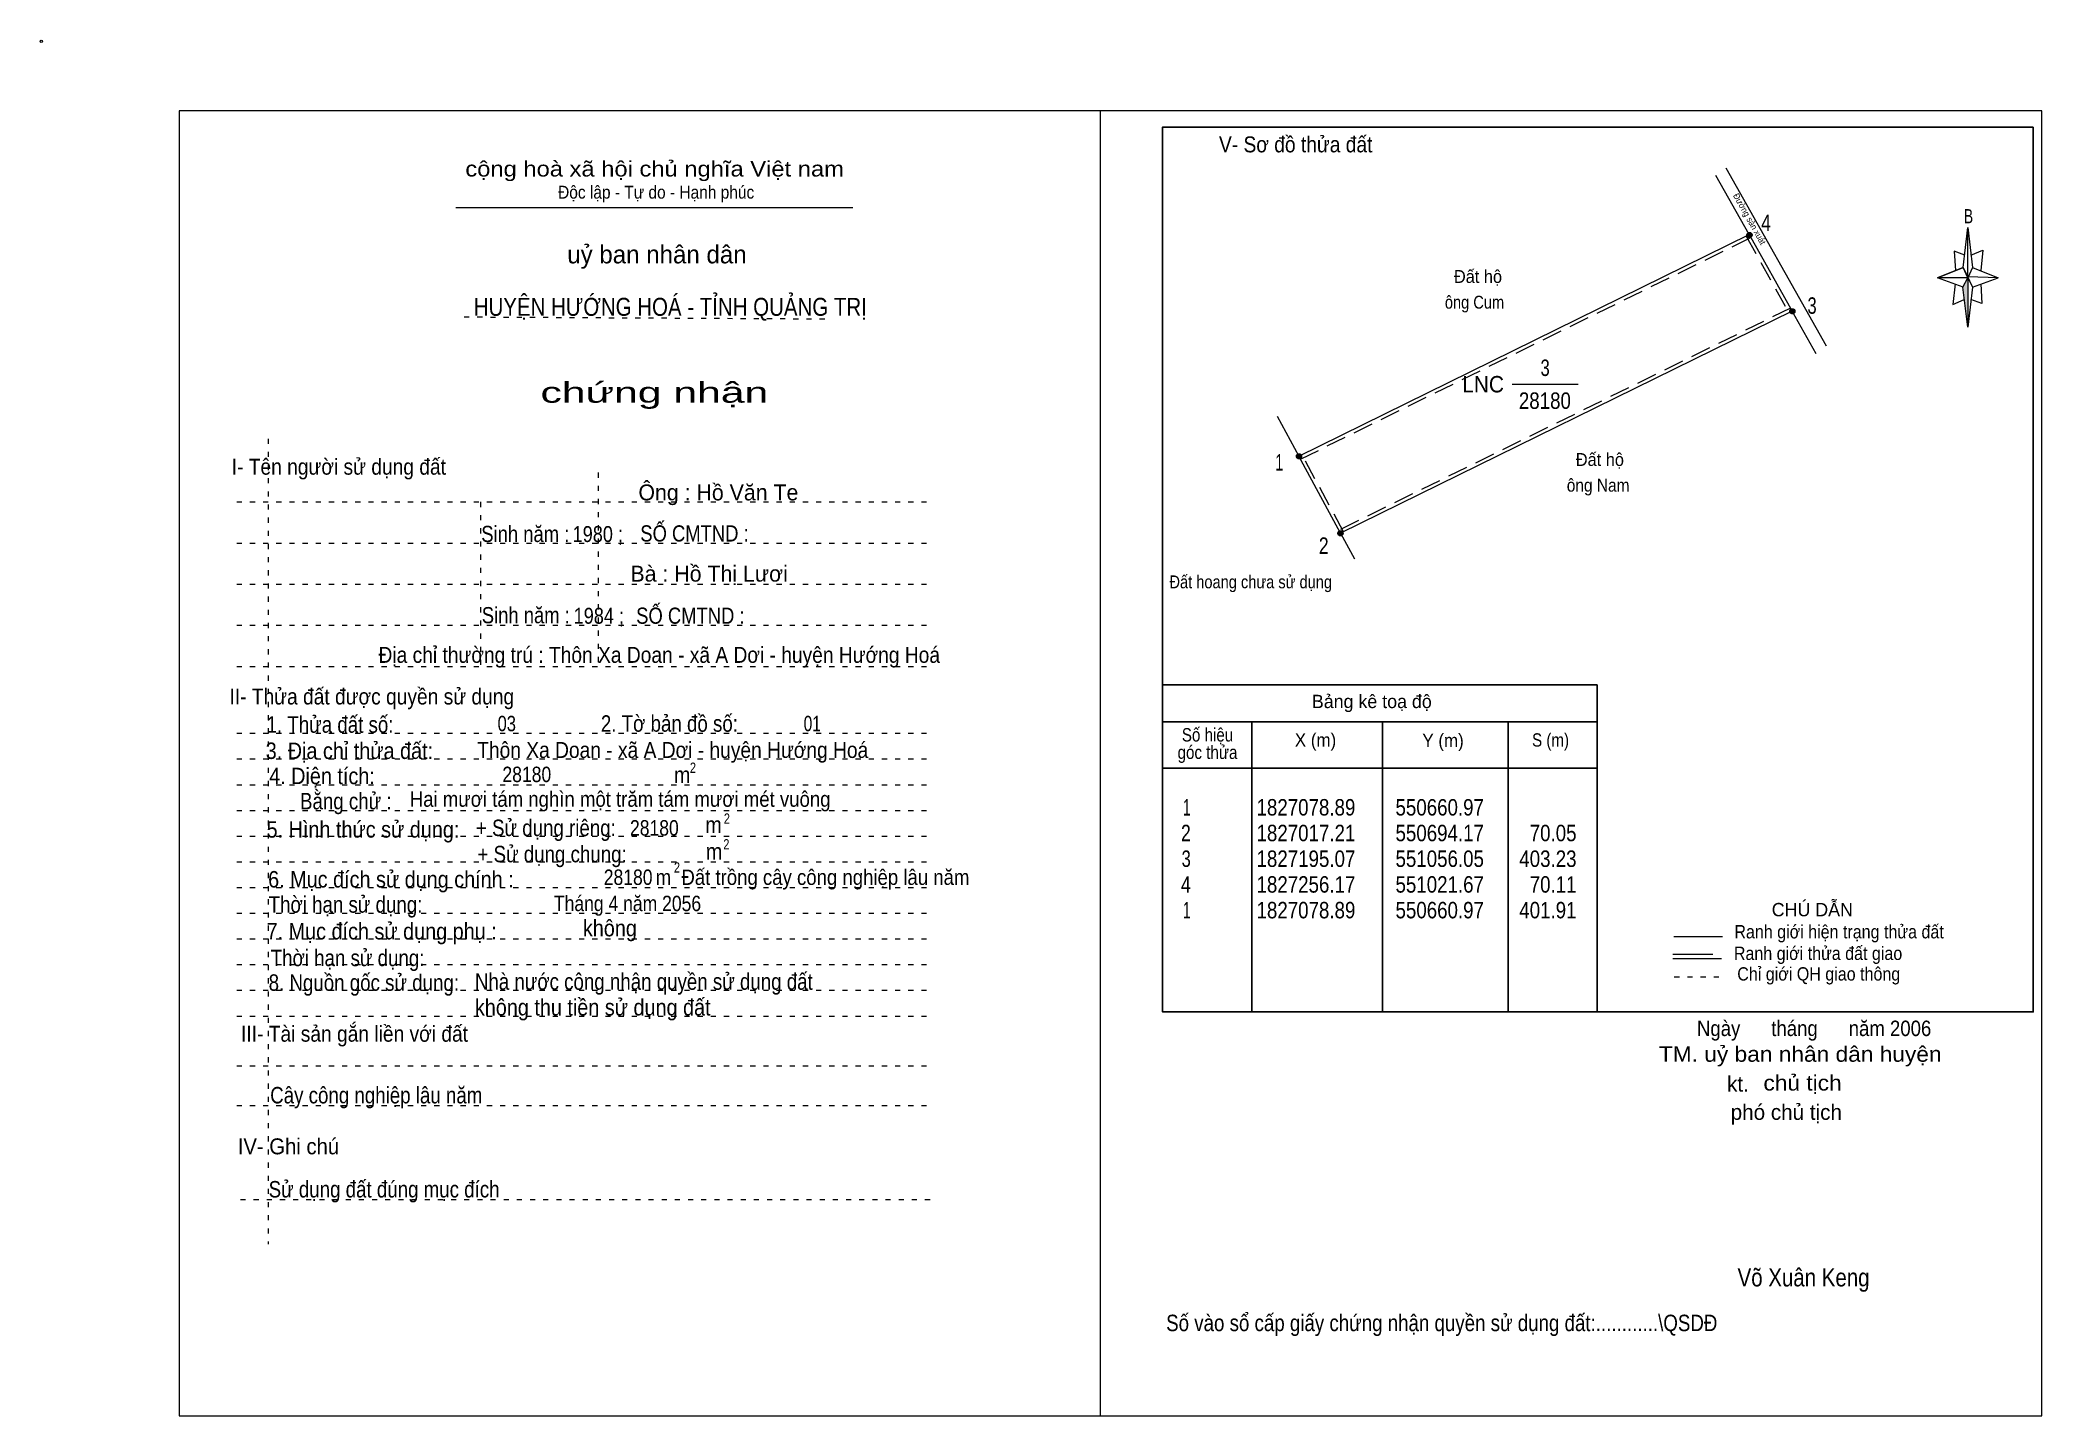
# Model space of a CAD drawing. Header units: centimetres. Extents: x -1.6 to 37.4, y -1.3 to 25.5.
import ezdxf
from ezdxf.enums import TextEntityAlignment as Align

# ---------------------------------------------------------------- set-up
doc = ezdxf.new("R2010")
doc.units = ezdxf.units.CM
doc.header["$LTSCALE"] = 0.13
for name, pattern in [('DOTTED', [1.5, 0.3, -1.2]), ('LONG_DASHED', [7.5, 6, -1.5]), ('MEDIUM_DASHED', [4.5, 3, -1.5])]:
    doc.linetypes.add(name, pattern=pattern)
for name, color, linetype, lineweight in [('1', 7, 'DOTTED', 13), ('10', 7, 'Continuous', 13), ('2', 7, 'Continuous', 25), ('3', 7, 'Continuous', 13), ('30', 7, 'Continuous', 13), ('32', 7, 'LONG_DASHED', 13), ('33', 7, 'Continuous', 13), ('35', 7, 'Continuous', 13)]:
    doc.layers.add(name, color=color, linetype=linetype, lineweight=lineweight)

msp = doc.modelspace()

# ---------------------------------------------------------------- hatches: boundary and pattern name
at = {"layer": '30'}
msp.add_hatch(color=256, dxfattribs=at).paths.add_polyline_path([(35.91, 20.87), (35.91, 19.91), (35.81, 20.69)])
at = {"layer": '32'}
for points in [[(31.7134, 21.7025, 1), (31.6134, 21.7025, 1)], [(32.5483, 20.2187, 1), (32.4483, 20.2187, 1)], [(22.9541, 17.3974, 1), (22.8541, 17.3974, 1)], [(23.7604, 15.8995, 1), (23.6604, 15.8995, 1)]]:
    msp.add_hatch(color=256, dxfattribs=at).paths.add_polyline_path(points)

# ---------------------------------------------------------------- linework, layer by layer
at = {"layer": '1', "linetype": 'Continuous'}
msp.add_line((6.51, 22.24), (14.23, 22.24), dxfattribs=at)
at = {"layer": '1'}
for p, q in [((6.67, 20.11), (13.82, 20.07)), ((2.86, 17.74), (2.86, 2.07)), ((9.28, 17.08), (9.28, 13.31)), ((2.25, 16.51), (15.75, 16.51)), ((6.99, 16.51), (6.99, 13.31)), ((2.25, 15.71), (15.75, 15.71)), ((2.25, 14.91), (15.75, 14.91)), ((2.25, 14.11), (15.75, 14.11)), ((2.25, 13.31), (15.75, 13.31)), ((2.25, 12.01), (15.75, 12.01)), ((2.25, 11.51), (15.75, 11.51)), ((2.25, 11.01), (15.75, 11.01)), ((2.25, 10.51), (15.75, 10.51)), ((2.25, 10.01), (15.75, 10.01)), ((2.25, 9.51), (15.75, 9.51)), ((2.25, 9.01), (15.75, 9.01)), ((2.25, 8.51), (15.75, 8.51)), ((2.25, 8.01), (15.75, 8.01)), ((2.25, 7.51), (15.75, 7.51)), ((2.25, 7.01), (15.75, 7.01)), ((2.25, 6.51), (15.75, 6.51)), ((2.25, 5.54), (15.75, 5.54)), ((2.25, 4.77), (15.75, 4.77)), ((2.32, 2.94), (15.82, 2.94))]:
    msp.add_line(p, q, dxfattribs=at)
at = {"layer": '10'}
for p, q in [((33.16, 19.54), (31.21, 23)), ((31.66, 21.71), (31.01, 22.86)), ((32.96, 19.39), (32.49, 20.22)), ((22.48, 18.18), (22.9, 17.4)), ((23.71, 15.9), (23.98, 15.4))]:
    msp.add_line(p, q, dxfattribs=at)
at = {"layer": '10', "linetype": 'MEDIUM_DASHED'}
for p, q in [((22.93, 17.34), (31.69, 21.65)), ((31.6, 21.68), (32.43, 20.19)), ((32.46, 20.28), (23.68, 15.96)), ((23.77, 15.93), (22.96, 17.43))]:
    msp.add_line(p, q, dxfattribs=at)
at = {"layer": '10'}
msp.add_lwpolyline([(23.71, 15.9), (22.9, 17.4), (31.66, 21.71), (32.49, 20.22)], close=True, dxfattribs=at)
msp.add_circle((-1.55, 25.47), 0.025, dxfattribs=at)
at = {"layer": '2'}
for p, q in [((20.25, 12.95), (28.7, 12.95)), ((28.7, 6.59), (28.7, 12.95)), ((20.25, 12.23), (28.7, 12.23)), ((21.99, 6.59), (21.99, 12.23)), ((24.53, 10.89), (24.53, 12.23)), ((26.97, 12.23), (26.97, 6.59)), ((20.25, 11.33), (28.7, 11.33))]:
    msp.add_line(p, q, dxfattribs=at)
msp.add_lwpolyline([(37.18, 23.8), (20.25, 23.8), (20.25, 6.59), (37.18, 6.59)], close=True, dxfattribs=at)
msp.add_lwpolyline([(24.53, 6.59), (24.53, 10.39), (24.53, 10.89)], dxfattribs=at)
at = {"layer": '3'}
msp.add_line((19.04, 24.12), (19.04, -1.27), dxfattribs=at)
for points in [[(19.04, 24.12), (1.13, 24.12), (1.13, -1.27), (19.04, -1.27)], [(19.04, -1.27), (37.35, -1.27), (37.35, 24.12), (19.04, 24.12)]]:
    msp.add_lwpolyline(points, dxfattribs=at)
at = {"layer": '30'}
for p, q in [((35.82, 21.07), (35.91, 21.85)), ((36, 21.07), (36.5, 20.87)), ((35.82, 20.69), (35.32, 20.87)), ((36, 20.69), (35.91, 19.91)), ((36.16, 20.75), (36.18, 20.37)), ((36.18, 20.37), (35.97, 20.45))]:
    msp.add_line(p, q, dxfattribs=at)
for points in [[(35.91, 21.85), (36, 21.07), (35.91, 20.87)], [(35.91, 20.87), (35.32, 20.87), (35.82, 21.07), (36, 20.69), (36.5, 20.87), (35.91, 20.89)], [(35.91, 20.87), (35.91, 19.91), (35.81, 20.69)]]:
    msp.add_lwpolyline(points, close=True, dxfattribs=at)
for points in [[(35.97, 21.31), (36.2, 21.41), (36.16, 21.01)], [(35.91, 20.87), (35.82, 21.07), (35.32, 20.87)], [(35.85, 21.31), (35.64, 21.39), (35.67, 21.01)], [(35.66, 20.75), (35.62, 20.35), (35.84, 20.45)], [(35.91, 20.87), (36, 20.69), (36.5, 20.87)]]:
    msp.add_lwpolyline(points, dxfattribs=at)
at = {"layer": '32'}
for centre in [(31.6634, 21.7025), (32.4983, 20.2187), (22.9041, 17.3974), (23.7104, 15.8995)]:
    msp.add_circle(centre, 0.05, dxfattribs=at)
at = {"layer": '33'}
msp.add_line((27.05, 18.8), (28.33, 18.8), dxfattribs=at)
at = {"layer": '35'}
for p, q in [((30.19, 8.06), (31.14, 8.06)), ((30.17, 7.63), (31.12, 7.63))]:
    msp.add_line(p, q, dxfattribs=at)
at = {"layer": '35', "linetype": 'LONG_DASHED'}
msp.add_line((30.17, 7.71), (31.12, 7.71), dxfattribs=at)
at = {"layer": '35', "linetype": 'DOTTED'}
msp.add_line((30.2, 7.27), (31.19, 7.27), dxfattribs=at)

# ---------------------------------------------------------------- texts
at = {"layer": '1'}
for s, height, width, p in [('V- Sơ đồ thửa đất', 0.31, 0.9, (22.84, 23.31)), ('cộng hoà xã hội chủ nghĩa Việt nam', 0.3, 1.15, (10.375, 22.84)), ('Độc lập - Tự do - Hạnh phúc', 0.25, 0.9, (10.405, 22.41)), ('chứng nhận', 0.4, 1.55, (10.37, 18.44)), ('I- Tên người sử dụng đất', 0.31, 0.9, (4.235, 17.04)), ('II- Thửa đất được quyền sử dụng', 0.31, 0.9, (4.875, 12.57)), ('III- Tài sản gắn liền với đất', 0.31, 0.9, (4.54, 6.01)), ('IV- Ghi chú', 0.31, 0.95, (3.255, 3.82))]:
    msp.add_text(s, height=height, dxfattribs=dict(at, width=width)).set_placement(p, align=Align.CENTER)
msp.add_text('uỷ ban nhân dân', height=0.35, dxfattribs=at).set_placement((10.42, 21.15), align=Align.CENTER)
at = {"layer": '10', "width": 0.95}
msp.add_text('Đường sản xuát', height=0.1214, rotation=299.366, dxfattribs=at).set_placement((31.6118, 21.9848), align=Align.CENTER)
at = {"layer": '10'}
for s, width, p in [('  Đất hộ', 0.95, (25.74, 20.77)), ('ông Cum', 0.85, (25.74, 20.27)), ('  Đất hộ', 0.95, (28.11, 17.21)), ('ông Nam', 0.9, (28.11, 16.71))]:
    msp.add_text(s, height=0.25, dxfattribs=dict(at, width=width)).set_placement(p)
for s, height, p in [('Ông : Hồ Văn Te', 0.31, (11.615, 16.54)), ('Bà : Hồ Thị Lươi', 0.31, (11.435, 14.96)), ('kt.  ', 0.3, (31.55, 5.04)), ('phó chủ tịch ', 0.3, (32.435, 4.49))]:
    msp.add_text(s, height=height, dxfattribs=at).set_placement(p, align=Align.CENTER)
for s, height, width, p in [('Sinh năm :', 0.3149, 0.85, (7.86, 15.73)), ('1980 ;', 0.31, 0.85, (9.27, 15.73)), ('SỐ CMTND :', 0.3149, 0.85, (11.15, 15.74)), ('Đất hoang chưa sử dụng ', 0.25, 0.85, (22.005, 14.83)), ('Sinh năm :', 0.3149, 0.85, (7.87, 14.15)), ('1984 ;', 0.31, 0.85, (9.29, 14.14)), ('SỐ CMTND :', 0.3149, 0.85, (11.07, 14.14)), ('Địa chỉ thường trú : Thôn Xa Doan - xã A Dơi - huyện Hướng Hoá', 0.31, 0.9, (10.465, 13.38)), ('03', 0.3, 0.8, (7.5, 12.05)), ('01', 0.3, 0.75, (13.44, 12.05)), (' Thôn Xa Doan - xã A Dơi - huyện Hướng Hoá', 0.31, 0.9, (10.675, 11.53)), ('28180', 0.3, 0.85, (7.89, 11.06)), ('Hai mươi tám nghìn một trăm tám mươi mét vuông ', 0.3, 0.9, (9.755, 10.58)), ('28180', 0.3, 0.85, (10.37, 10.02)), ('28180', 0.3, 0.85, (9.86, 9.06)), ('m  Đất trồng cây công nghiệp lâu năm ', 0.3, 0.9, (13.495, 9.06)), ('Tháng 4 năm 2056 ', 0.3, 0.85, (9.895, 8.55)), ('Ngày      tháng      năm 2006', 0.3, 0.9, (32.92, 6.12)), ('TM. uỷ ban nhân dân huyện', 0.3, 1.1, (32.65, 5.62)), ('chủ tịch', 0.3, 1.1, (32.695, 5.06)), ('Võ Xuân Keng ', 0.35, 0.85, (32.77, 1.25))]:
    msp.add_text(s, height=height, dxfattribs=dict(at, width=width)).set_placement(p, align=Align.CENTER)
at = {"layer": '2'}
for s, height, width, p in [('HUYỆN HƯỚNG HOÁ - TỈNH QUẢNG TRỊ', 0.35, 0.85, (10.68, 20.13)), ('Số hiệu', 0.2591, 0.85, (21.125, 11.85)), ('3. Địa chỉ thửa đất:', 0.32, 0.9, (4.44, 11.51)), ('góc thửa', 0.2591, 0.85, (21.125, 11.51)), ('X (m)', 0.2591, 0.95, (23.225, 11.75)), ('Y (m)', 0.2591, 0.95, (25.705, 11.74)), ('S (m)', 0.2591, 0.85, (27.795, 11.75)), ('Số vào sổ cấp giấy chứng nhận quyền sử dụng đất:............\\QSDĐ', 0.32, 0.85, (25.68, 0.38))]:
    msp.add_text(s, height=height, dxfattribs=dict(at, width=width)).set_placement(p, align=Align.CENTER)
msp.add_text('Bảng kê toạ độ', height=0.2591, dxfattribs=at).set_placement((24.32, 12.5), align=Align.CENTER)
for s, height, width, p in [('1. Thửa đất số:', 0.32, 0.85, (2.83, 12.02)), ('2. Tờ bản đồ số:', 0.32, 0.85, (9.33, 12.04)), ('4. Diện tích:', 0.32, 0.9, (2.88, 11.02)), ('m', 0.32, 0.9, (10.75, 11.04)), ('2', 0.2, 0.8, (11.06, 11.24)), ('Bằng chử :', 0.32, 0.85, (3.48, 10.53)), ('5. Hình thức sử dụng:', 0.32, 0.9, (2.83, 9.98)), ('+ Sử dụng riêng:', 0.32, 0.85, (6.9, 10.01)), ('m', 0.32, 0.9, (11.36, 10.07)), ('2', 0.2, 0.8, (11.72, 10.25)), ('+ Sử dụng chung:', 0.32, 0.85, (6.93, 9.5)), ('m', 0.32, 0.9, (11.37, 9.55)), ('2', 0.2, 0.8, (11.71, 9.75)), ('6. Mục đích sử dụng chính : ', 0.32, 0.9, (2.86, 9.01)), ('2', 0.2, 0.8, (10.75, 9.3)), ('Thời hạn sử dụng: ', 0.32, 0.85, (2.87, 8.52)), ('7. Mục đích sử dụng phụ : ', 0.32, 0.9, (2.83, 8)), ('không', 0.32, 0.9, (8.98, 8.06)), ('Thời hạn sử dụng: ', 0.32, 0.85, (2.91, 7.48)), ('8. Nguồn gốc sử dụng: ', 0.32, 0.85, (2.87, 7)), ('Nhà nước công nhận quyền sử dụng đất  ', 0.32, 0.85, (6.88, 7.02)), ('không thu tiền sử dụng đất', 0.32, 0.9, (6.88, 6.52)), ('Cây công nghiệp lâu năm', 0.32, 0.85, (2.9, 4.81)), ('Sử dụng đất đúng mục đích', 0.32, 0.85, (2.87, 2.98))]:
    msp.add_text(s, height=height, dxfattribs=dict(at, width=width)).set_placement(p)
at = {"layer": '30', "width": 0.75}
msp.add_text('B', height=0.2756, dxfattribs=at).set_placement((35.92, 21.93), align=Align.CENTER)
at = {"layer": '30'}
for s, width, p in [('1', 0.65, (20.8, 10.41)), ('1827078.89', 0.85, (24, 10.41)), ('550660.97', 0.85, (26.5, 10.41)), ('550660.97', 0.85, (26.5, 10.41)), ('2', 0.8, (20.8, 9.91)), ('1827017.21', 0.85, (24, 9.91)), ('550694.17', 0.85, (26.5, 9.91)), ('70.05', 0.85, (28.3, 9.91)), ('3', 0.75, (20.8, 9.41)), ('1827195.07', 0.85, (24, 9.41)), ('551056.05', 0.85, (26.5, 9.41)), ('403.23', 0.85, (28.3, 9.41)), ('4', 0.8, (20.8, 8.91)), ('1827256.17', 0.85, (24, 8.91)), ('551021.67', 0.85, (26.5, 8.91)), ('70.11', 0.85, (28.3, 8.91)), ('1', 0.65, (20.8, 8.41)), ('1827078.89', 0.85, (24, 8.41)), ('550660.97', 0.85, (26.5, 8.41)), ('401.91', 0.85, (28.3, 8.41))]:
    msp.add_text(s, height=0.32, dxfattribs=dict(at, width=width)).set_placement(p, align=Align.RIGHT)
at = {"layer": '32'}
for s, width, p in [('4', 0.8, (31.985, 21.78)), ('3', 0.75, (32.88, 20.17)), ('1', 0.65, (22.52, 17.12)), ('2', 0.8, (23.385, 15.5))]:
    msp.add_text(s, height=0.32, dxfattribs=dict(at, width=width)).set_placement(p, align=Align.CENTER)
at = {"layer": '33'}
for s, width, p in [('3', 0.75, (27.69, 18.96)), ('28180', 0.85, (27.685, 18.32))]:
    msp.add_text(s, height=0.32, dxfattribs=dict(at, width=width)).set_placement(p, align=Align.CENTER)
at = {"layer": '33', "width": 0.95}
msp.add_text('LNC', height=0.32, dxfattribs=at).set_placement((26.89, 18.64), align=Align.RIGHT)
at = {"layer": '35'}
msp.add_text('CHÚ DẪN', height=0.2591, dxfattribs=at).set_placement((32.885, 8.45), align=Align.CENTER)
at = {"layer": '35', "width": 0.9}
for s, p in [('Ranh giới hiện trạng thửa đất', (33.405, 8.02)), ('Ranh giới thửa đất giao ', (33.04, 7.6)), ('Chỉ giới QH giao thông', (33.01, 7.2))]:
    msp.add_text(s, height=0.2591, dxfattribs=at).set_placement(p, align=Align.CENTER)

doc.saveas('drawing.dxf')
